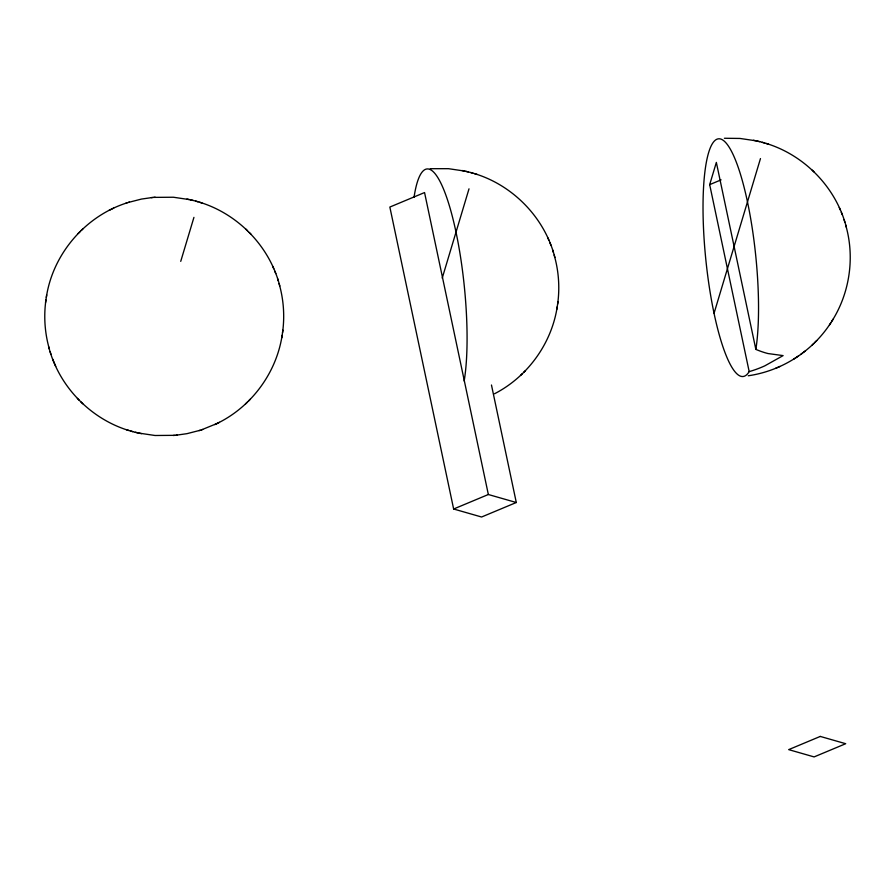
<?xml version="1.0" encoding="UTF-8"?>
<svg xmlns="http://www.w3.org/2000/svg" width="895" height="895" viewBox="0 0 895 895"><rect width="100%" height="100%" fill="white"/><g stroke="black" fill="none" stroke-linecap="round" stroke-linejoin="round"><path stroke-width="1.34" d="M45.925 300.015C43.609 316.394 44.806 333.287 49.404 349.184M282.529 332.716C284.856 316.338 283.659 299.445 279.061 283.547M557.619 304.166C559.946 287.787 558.737 270.894 554.139 254.997M46.316 297.42C52.738 254.068 85.282 216.042 127.045 202.852M216.97 423.536C251.271 406.99 276.443 372.991 282.138 335.312M494.521 393.766C527.58 376.784 551.656 343.535 557.227 306.772M45.544 302.577L46.697 294.891M281.768 337.84L282.909 330.154M556.847 309.29L557.999 301.604M180.734 261.362L193.935 217.362M442.219 278.144L469.014 188.823M749.182 371.615L709.679 184.638L716.347 162.409L755.85 349.386A117.95 67.628 58.1 0 0 768.011 353.547L783.103 355.606L764.766 365.876A117.95 97.264 -56.5 0 1 749.182 371.615A119.482 25.015 84.1 0 1 704.544 245.308A119.482 25.015 84.1 0 1 732.278 152.844A119.482 25.015 84.1 0 1 755.85 349.386M714.076 313.228L760.47 158.572M831.791 321.305C849.858 293.034 855.038 256.943 845.596 224.757M748.209 375.777C781.626 370.989 812.582 351.232 830.828 322.793M829.475 324.919L833.2 319.09M78.078 233.573L79.979 231.715M81.232 230.474L83.011 228.728M245.443 404.003L247.233 402.258M248.486 401.016L250.376 399.159M520.532 375.464L522.311 373.707M523.575 372.465L525.466 370.619M812.123 345.09L813.913 343.333M814.853 342.405L816.732 340.559M800.6 354.532L802.591 353.022M803.285 352.485L805.41 350.874M793.697 359.141L795.789 357.776M796.237 357.474L798.474 356.009M201.42 429.88L217.026 423.503M109.022 210.415L113.699 208.099M214.755 424.622L219.443 422.317M775.797 368.225L777.498 367.509M778.057 367.263L779.959 366.447M709.679 184.638L721.101 179.861M488.346 494.51L424.554 192.559L389.851 207.058L453.642 509.009L488.346 494.51L516.292 502.509L491.467 385.007M516.292 502.509L481.588 517.008L453.642 509.009M128.354 202.438L141.477 199.07L152.53 197.493M175.935 435.238L186.988 433.661L200.111 430.294M125.781 203.266L129.383 202.102M199.082 430.629L202.684 429.466M153.739 197.381L173.406 197.236L189.36 199.596M139.094 433.135L155.059 435.496L174.726 435.339M151.311 197.616L155.204 197.247M173.25 435.485L177.154 435.115M430.294 168.696L448.496 168.685L464.449 171.046M724.402 138.266L739.952 138.445L755.906 140.795M757.069 141.063C799.806 150.203 835.628 184.862 846.334 227.229M465.613 171.314C508.349 180.443 544.171 215.102 554.878 257.469M190.523 199.865C233.271 208.994 269.082 243.653 279.788 286.02M48.666 346.712C59.394 389.068 95.183 423.738 137.931 432.867M753.467 140.269L759.676 141.645M462.01 170.509L468.219 171.885M186.932 199.059L193.141 200.435M135.324 432.296L141.533 433.672M762.171 142.294L764.554 143.01M766.042 143.457L768.581 144.229M470.714 172.534L473.097 173.261M474.585 173.697L477.124 174.469M195.636 201.084L198.019 201.811M199.507 202.248L202.035 203.02M126.43 429.712L128.958 430.484M130.446 430.92L132.829 431.647M249.246 232.487L251.103 234.333M77.362 398.398L79.207 400.244M812.224 170.151L814.025 171.941M245.689 228.941L247.479 230.731M80.975 402L82.776 403.779M52.682 359.175L55.725 366.391M839.275 207.55L840.271 209.911M841.311 212.372L842.318 214.755M547.818 237.801L548.814 240.162M549.854 242.623L550.861 245.006M272.74 266.341L273.725 268.701M274.776 271.174L275.772 273.557M844.097 219.711L844.824 222.173M552.64 249.951L553.367 252.424M277.551 278.502L278.278 280.963M50.176 351.757L50.903 354.23M414.027 197.392A119.482 25.015 84.1 0 1 451.248 212.316A119.482 25.015 84.1 0 1 464.169 381.001M820.268 736.428L788.685 749.63L814.114 756.913L845.697 743.711L820.268 736.428"/></g></svg>
